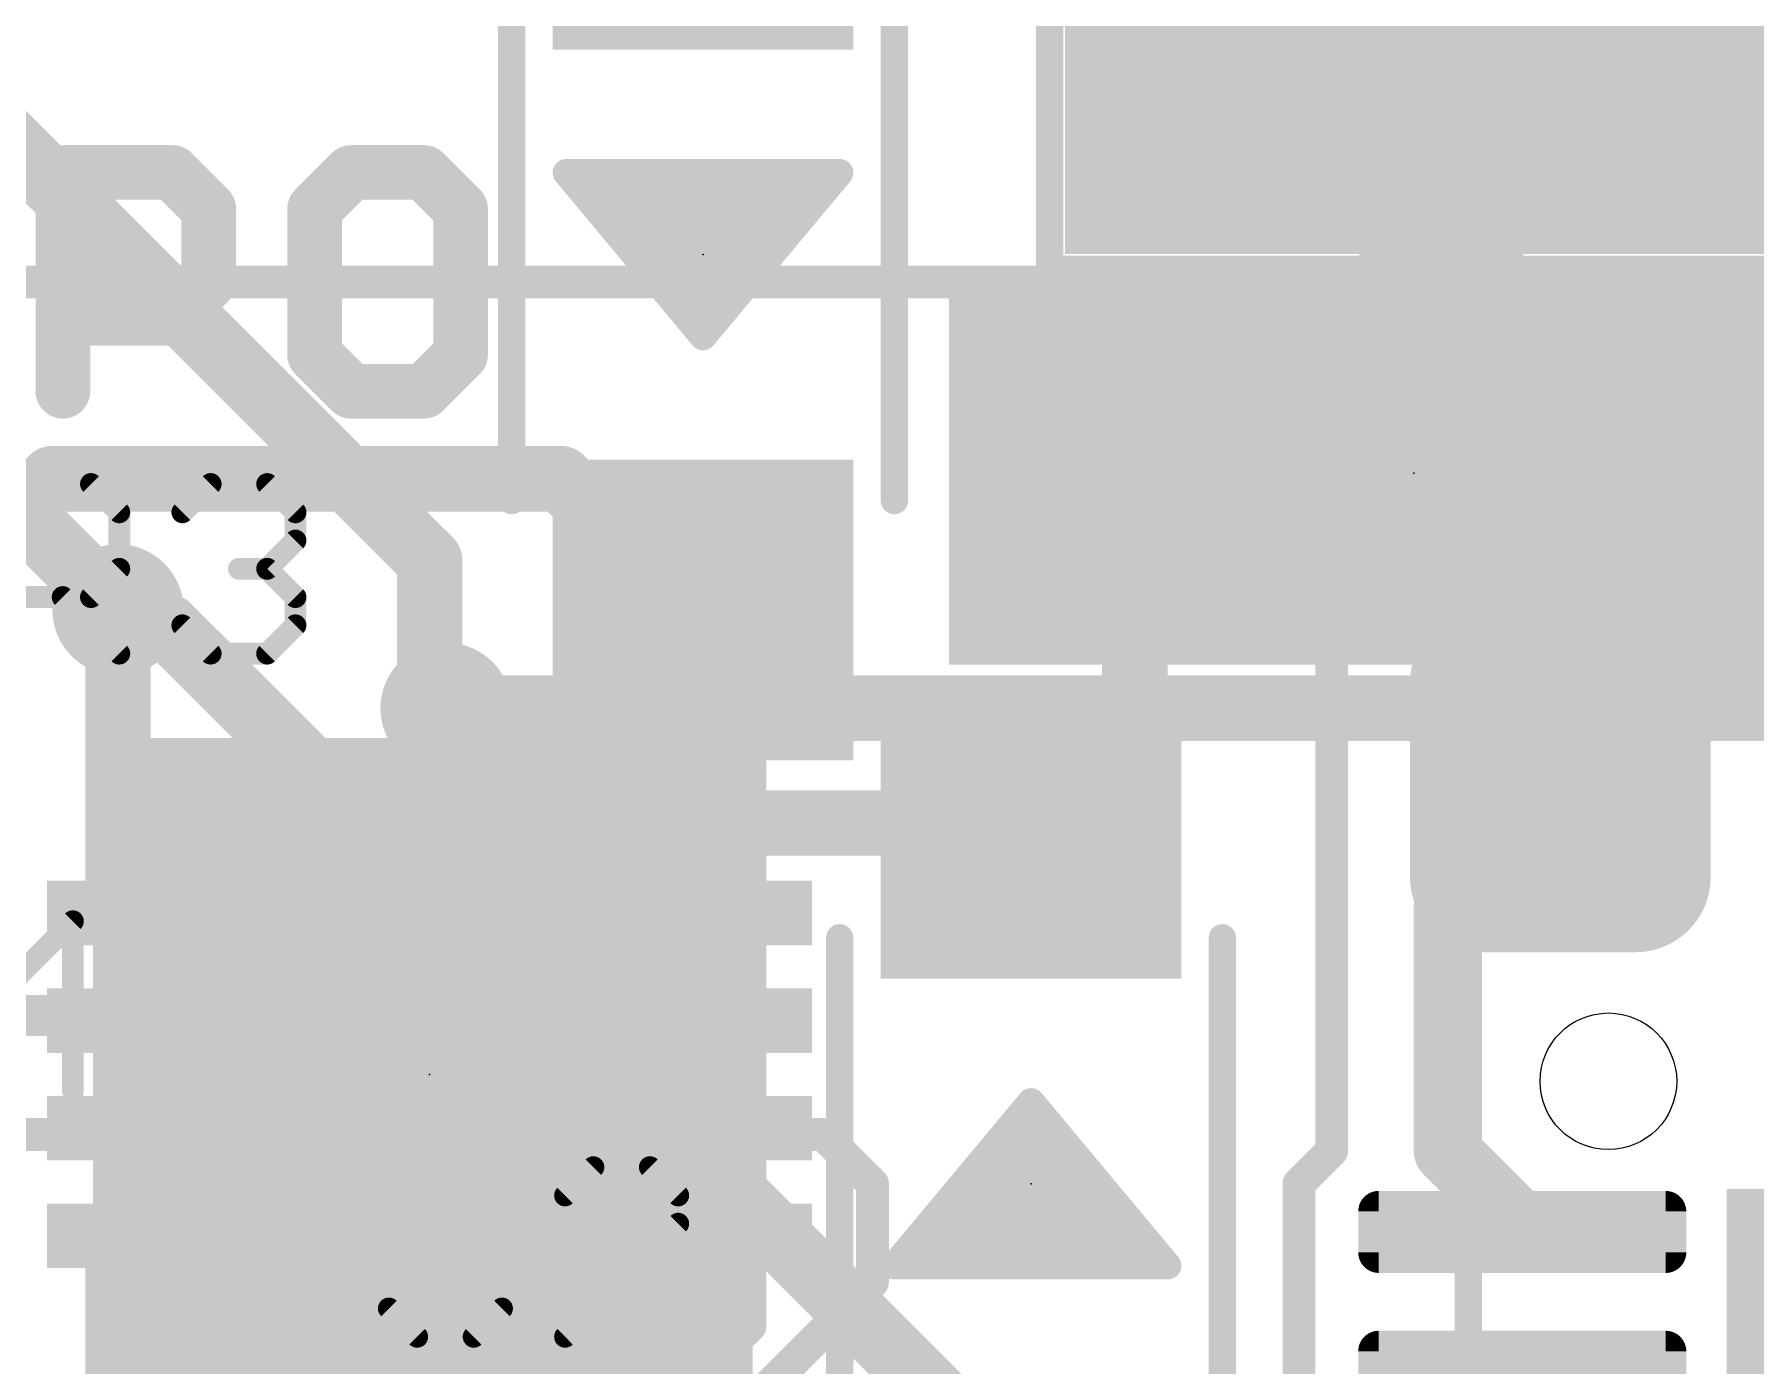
# Model space of a CAD drawing. Extents: x -6.8 to 69.2, y -5 to 26.2.
# Drawn here: x 56.84 to 64.83, y 12.87 to 19.06 of the extents above; entities that cross this region are included whole.
import ezdxf

# ---------------------------------------------------------------- set-up
doc = ezdxf.new("R2010")
doc.units = 0
for name, color, linetype in [('1', 22, 'CONTINUOUS'), ('16', 175, 'CONTINUOUS'), ('18', 82, 'CONTINUOUS'), ('20', 7, 'CONTINUOUS'), ('21', 253, 'CONTINUOUS'), ('23', 7, 'CONTINUOUS'), ('25', 253, 'CONTINUOUS'), ('39', 22, 'CONTINUOUS'), ('41', 22, 'CONTINUOUS'), ('51', 253, 'CONTINUOUS')]:
    doc.layers.add(name, color=color, linetype=linetype)

# ---------------------------------------------------------------- blocks, each defined once
blk = doc.blocks.new('RECT')
blk.add_solid([(-0.5, -0.5), (0.5, -0.5), (-0.5, 0.5), (0.5, 0.5)])
blk = doc.blocks.new('RECT60960X243840R50')
at = {"const_width": 0.0953}
blk.add_lwpolyline([(0.1429, -0.6667), (0.1429, 0.6667, 0.4142), (0.0953, 0.7144), (-0.0953, 0.7144, 0.4142), (-0.1429, 0.6667), (-0.1429, -0.6667, 0.4142), (-0.0953, -0.7144), (0.0953, -0.7144, 0.4142)], format="xyb", close=True, dxfattribs=at)
blk.add_solid([(-0.1191, -0.6906), (0.1191, -0.6906), (-0.1191, 0.6906), (0.1191, 0.6906)])
blk = doc.blocks.new('RECT223520X256000R50')
at = {"const_width": 0.3493}
blk.add_lwpolyline([(0.5239, -0.4507), (0.5239, 0.4507, 0.4142), (0.3492, 0.6254), (-0.3492, 0.6254, 0.4142), (-0.5239, 0.4507), (-0.5239, -0.4507, 0.4142), (-0.3492, -0.6254), (0.3492, -0.6254, 0.4142)], format="xyb", close=True, dxfattribs=at)
blk.add_solid([(-0.3747, -0.4762), (0.3747, -0.4762), (-0.3747, 0.4762), (0.3747, 0.4762)])
blk = doc.blocks.new('RECT386080X223520R50')
at = {"const_width": 0.3493}
blk.add_lwpolyline([(1.0319, -0.3492), (1.0319, 0.3492, 0.4142), (0.8573, 0.5239), (-0.8573, 0.5239, 0.4142), (-1.0319, 0.3492), (-1.0319, -0.3492, 0.4142), (-0.8573, -0.5239), (0.8573, -0.5239, 0.4142)], format="xyb", close=True, dxfattribs=at)
blk.add_solid([(-0.8827, -0.3747), (0.8827, -0.3747), (-0.8827, 0.3747), (0.8827, 0.3747)])
blk = doc.blocks.new('ROUNDV')
at = {"const_width": 0.5}
blk.add_lwpolyline([(0, -0.25, 1), (0, 0.25, 1), (0, -0.25)], format="xyb", dxfattribs=at)

msp = doc.modelspace()

# ---------------------------------------------------------------- linework, layer by layer
at = {"layer": '1'}
for points, const_width in [([(64.5414, 17.145), (66.7512, 19.3548)], 0.3048), ([(62.7126, 17.907), (54.7878, 17.907)], 0.1524), ([(62.865, 17.7546), (62.7126, 17.907)], 0.1524), ([(62.865, 13.8684), (62.865, 17.7546)], 0.1524), ([(64.5414, 17.145), (64.516, 17.018)], 0.3048), ([(56.9214, 16.9926), (56.4642, 16.5354)], 0.3048), ([(59.2836, 16.9926), (56.9214, 16.9926)], 0.3048), ([(59.817, 16.4592), (59.2836, 16.9926)], 0.3048), ([(61.9506, 16.9926), (61.976, 17.018)], 0.3048), ([(61.9506, 15.8496), (61.9506, 16.9926)], 0.3048), ([(64.4652, 16.9926), (64.516, 17.018)], 0.3048), ([(64.4652, 16.1544), (64.4652, 16.9926)], 0.3048), ([(59.817, 16.4592), (59.944, 16.383)], 0.3048), ([(57.2262, 16.383), (57.2262, 15.0114)], 0.3048), ([(59.9694, 16.383), (59.944, 16.383)], 0.3048), ([(59.9694, 16.383), (60.0456, 16.3068)], 0.3048), ([(60.0456, 16.3068), (60.0456, 15.3924)], 0.3048), ([(63.9318, 15.621), (64.4652, 16.1544)], 0.3048), ([(64.5414, 16.0782), (63.927, 15.592)], 0.3048), ([(66.0654, 16.0782), (64.5414, 16.0782)], 0.3048), ([(58.7502, 15.9258), (58.7502, 14.3256)], 0.3048), ([(61.468, 15.367), (61.9506, 15.8496)], 0.3048), ([(63.9318, 15.621), (63.927, 15.592)], 0.3048), ([(63.8556, 15.4686), (63.927, 15.592)], 0.3048), ([(63.8556, 15.4686), (63.3984, 15.0114)], 0.3048), ([(60.0456, 15.3924), (60.0456, 15.0114)], 0.3048), ([(60.0456, 15.3924), (61.341, 15.3924)], 0.3048), ([(61.341, 15.3924), (61.468, 15.367)], 0.3048), ([(57.2262, 15.0114), (57.2605, 14.974)], 0.3048), ([(60.0456, 15.0114), (60.0875, 14.974)], 0.3048), ([(63.3984, 15.0114), (63.3984, 13.8684)], 0.3048), ([(56.6166, 14.478), (57.2262, 14.478)], 0.1524), ([(57.2262, 14.478), (57.2605, 14.474)], 0.1524), ([(59.055, 13.9446), (59.5884, 14.478)], 0.3048), ([(59.5884, 14.478), (60.0456, 14.478)], 0.3048), ([(60.0456, 14.478), (60.0875, 14.474)], 0.3048), ([(58.7502, 14.3256), (58.674, 14.224)], 0.3048), ([(58.674, 14.1732), (58.674, 14.224)], 0.3048), ([(59.055, 13.9446), (58.674, 14.224)], 0.3048), ([(58.674, 14.1732), (59.3598, 13.4874)], 0.3048), ([(56.6166, 13.9446), (57.2262, 13.9446)], 0.1524), ([(57.2262, 13.9446), (57.2605, 13.974)], 0.1524), ([(60.1218, 13.9446), (60.0875, 13.974)], 0.1524), ([(60.5028, 13.9446), (60.1218, 13.9446)], 0.1524), ([(60.7314, 13.716), (60.5028, 13.9446)], 0.1524), ([(63.3984, 13.8684), (63.7032, 13.5636)], 0.3048), ([(62.7126, 13.716), (62.865, 13.8684)], 0.1524), ([(60.7314, 13.2588), (60.7314, 13.716)], 0.1524), ([(62.7126, 12.6492), (62.7126, 13.716)], 0.1524), ([(63.7032, 13.5636), (63.75, 13.492)], 0.3048), ([(57.2262, 13.4112), (57.2605, 13.474)], 0.3048), ([(59.3598, 13.4874), (60.0456, 13.4874)], 0.3048), ([(60.0456, 13.4874), (60.0875, 13.474)], 0.3048), ([(57.2262, 12.573), (57.2262, 13.4112)], 0.3048), ([(60.1218, 12.6492), (60.7314, 13.2588)], 0.1524)]:
    msp.add_lwpolyline(points, dxfattribs=dict(at, const_width=const_width))
for points, const_width in [([(62.7395, 17.9339, 1), (62.6857, 17.8801)], 0.0762), ([(62.7126, 17.8689, 1), (62.7126, 17.9451)], 0.0762), ([(62.9031, 17.7546, 1), (62.8269, 17.7546)], 0.0762), ([(62.8381, 17.7277, 1), (62.8919, 17.7815)], 0.0762), ([(64.4875, 17.1989, 1), (64.5953, 17.0911)], 0.1524), ([(64.6161, 17.1301, 1), (64.4667, 17.1599)], 0.1524), ([(56.9214, 17.0688, 1), (56.9214, 16.9164)], 0.1524), ([(56.9753, 16.9387, 1), (56.8675, 17.0465)], 0.1524), ([(59.3375, 17.0465, 1), (59.2297, 16.9387)], 0.1524), ([(59.2836, 16.9164, 1), (59.2836, 17.0688)], 0.1524), ([(62.0268, 16.9926, 1), (61.8744, 16.9926)], 0.1524), ([(61.8967, 17.0465, 1), (62.0045, 16.9387)], 0.1524), ([(62.0299, 16.9641, 1), (61.9221, 17.0719)], 0.1524), ([(64.5414, 16.9926, 1), (64.389, 16.9926)], 0.1524), ([(64.4311, 17.0608, 1), (64.4993, 16.9244)], 0.1524), ([(64.5501, 16.9498, 1), (64.4819, 17.0862)], 0.1524), ([(64.4413, 17.0329, 1), (64.5907, 17.0031)], 0.1524), ([(59.8562, 16.5245, 1), (59.7778, 16.3939)], 0.1524), ([(59.7631, 16.4053, 1), (59.8709, 16.5131)], 0.1524), ([(57.3024, 16.383, 1), (57.15, 16.383)], 0.1524), ([(59.944, 16.4592, 1), (59.944, 16.3068)], 0.1524), ([(60.0233, 16.4369, 1), (59.9155, 16.3291)], 0.1524), ([(59.9048, 16.3177, 1), (59.9832, 16.4483)], 0.1524), ([(59.9694, 16.3068, 1), (59.9694, 16.4592)], 0.1524), ([(60.1218, 16.3068, 1), (59.9694, 16.3068)], 0.1524), ([(59.9917, 16.2529, 1), (60.0995, 16.3607)], 0.1524), ([(64.5191, 16.1005, 1), (64.4113, 16.2083)], 0.1524), ([(64.389, 16.1544, 1), (64.5414, 16.1544)], 0.1524), ([(64.5414, 16.1544, 1), (64.5414, 16.002)], 0.1524), ([(64.5887, 16.0184, 1), (64.4941, 16.138)], 0.1524), ([(58.8264, 15.9258, 1), (58.674, 15.9258)], 0.1524), ([(62.0045, 15.7957, 1), (61.8967, 15.9035)], 0.1524), ([(61.8744, 15.8496, 1), (62.0268, 15.8496)], 0.1524), ([(64.007, 15.6086, 1), (63.8566, 15.6334)], 0.1524), ([(63.8797, 15.6518, 1), (63.9743, 15.5322)], 0.1524), ([(63.8518, 15.6044, 1), (64.0022, 15.5796)], 0.1524), ([(63.8779, 15.6749, 1), (63.9857, 15.5671)], 0.1524), ([(63.993, 15.5538, 1), (63.861, 15.6302)], 0.1524), ([(63.9095, 15.4147, 1), (63.8017, 15.5225)], 0.1524), ([(60.1218, 15.3924, 1), (59.9694, 15.3924)], 0.1524), ([(60.0456, 15.4686, 1), (60.0456, 15.3162)], 0.1524), ([(61.3559, 15.4671, 1), (61.3261, 15.3177)], 0.1524), ([(61.341, 15.3162, 1), (61.341, 15.4686)], 0.1524), ([(61.4531, 15.2923, 1), (61.4829, 15.4417)], 0.1524), ([(63.7896, 15.5068, 1), (63.9216, 15.4304)], 0.1524), ([(59.9694, 15.3924, 1), (60.1218, 15.3924)], 0.1524), ([(61.4141, 15.4209, 1), (61.5219, 15.3131)], 0.1524), ([(57.2824, 15.0629, 1), (57.17, 14.9599)], 0.1524), ([(60.0963, 15.0682, 1), (59.9949, 14.9546)], 0.1524), ([(63.4746, 15.0114, 1), (63.3222, 15.0114)], 0.1524), ([(63.3445, 15.0653, 1), (63.4523, 14.9575)], 0.1524), ([(57.15, 15.0114, 1), (57.3024, 15.0114)], 0.1524), ([(57.2043, 14.9225, 1), (57.3167, 15.0255)], 0.1524), ([(59.9694, 15.0114, 1), (60.1218, 15.0114)], 0.1524), ([(60.0368, 14.9172, 1), (60.1382, 15.0308)], 0.1524), ([(57.2306, 14.5158, 1), (57.2218, 14.4402)], 0.0762), ([(57.2262, 14.4399, 1), (57.2262, 14.5161)], 0.0762), ([(59.5884, 14.5542, 1), (59.5884, 14.4018)], 0.1524), ([(59.6423, 14.4241, 1), (59.5345, 14.5319)], 0.1524), ([(60.0528, 14.5539, 1), (60.0384, 14.4021)], 0.1524), ([(60.0456, 14.4018, 1), (60.0456, 14.5542)], 0.1524), ([(60.0803, 14.3981, 1), (60.0947, 14.5499)], 0.1524), ([(57.2561, 14.4362, 1), (57.2649, 14.5118)], 0.0762), ([(58.8112, 14.2799, 1), (58.6892, 14.3713)], 0.1524), ([(58.674, 14.3256, 1), (58.8264, 14.3256)], 0.1524), ([(58.7502, 14.224, 1), (58.5978, 14.224)], 0.1524), ([(58.7191, 14.2854, 1), (58.6289, 14.1626)], 0.1524), ([(58.613, 14.2697, 1), (58.735, 14.1783)], 0.1524), ([(58.7279, 14.2271, 1), (58.6201, 14.1193)], 0.1524), ([(58.5978, 14.1732, 1), (58.7502, 14.1732)], 0.1524), ([(59.0011, 13.9985, 1), (59.1089, 13.8907)], 0.1524), ([(59.0099, 13.8832, 1), (59.1001, 14.006)], 0.1524), ([(57.2014, 13.9735, 1), (57.251, 13.9157)], 0.0762), ([(57.2262, 13.9065, 1), (57.2262, 13.9827)], 0.0762), ([(57.2853, 13.9451, 1), (57.2357, 14.0029)], 0.0762), ([(60.1123, 14.0029, 1), (60.0627, 13.9451)], 0.0762), ([(60.1218, 13.9827, 1), (60.1218, 13.9065)], 0.0762), ([(60.097, 13.9157, 1), (60.1466, 13.9735)], 0.0762), ([(60.5297, 13.9715, 1), (60.4759, 13.9177)], 0.0762), ([(60.5028, 13.9065, 1), (60.5028, 13.9827)], 0.0762), ([(63.4523, 13.9223, 1), (63.3445, 13.8145)], 0.1524), ([(62.8919, 13.8415, 1), (62.8381, 13.8953)], 0.0762), ([(63.3222, 13.8684, 1), (63.4746, 13.8684)], 0.1524), ([(62.8269, 13.8684, 1), (62.9031, 13.8684)], 0.0762), ([(60.7695, 13.716, 1), (60.6933, 13.716)], 0.0762), ([(60.7045, 13.6891, 1), (60.7583, 13.7429)], 0.0762), ([(62.7507, 13.716, 1), (62.6745, 13.716)], 0.0762), ([(62.6857, 13.7429, 1), (62.7395, 13.6891)], 0.0762), ([(63.767, 13.6053, 1), (63.6394, 13.5219)], 0.1524), ([(63.6493, 13.5097, 1), (63.7571, 13.6175)], 0.1524), ([(57.3274, 13.4375, 1), (57.1936, 13.5105)], 0.1524), ([(59.3598, 13.5636, 1), (59.3598, 13.4112)], 0.1524), ([(59.3059, 13.4335, 1), (59.4137, 13.5413)], 0.1524), ([(60.0688, 13.56, 1), (60.0224, 13.4148)], 0.1524), ([(60.0456, 13.4112, 1), (60.0456, 13.5636)], 0.1524), ([(60.0643, 13.4014, 1), (60.1107, 13.5466)], 0.1524), ([(63.6862, 13.4503, 1), (63.8138, 13.5337)], 0.1524), ([(57.3024, 13.4112, 1), (57.15, 13.4112)], 0.1524), ([(57.1593, 13.4477, 1), (57.2931, 13.3747)], 0.1524), ([(60.6933, 13.2588, 1), (60.7695, 13.2588)], 0.0762), ([(60.7583, 13.2319, 1), (60.7045, 13.2857)], 0.0762)]:
    msp.add_lwpolyline(points, format="xyb", dxfattribs=dict(at, const_width=const_width))
at = {"layer": '16', "const_width": 0.3048}
for points in [[(54.5592, 20.7264), (58.674, 16.6116)], [(54.102, 19.5072), (57.2262, 16.383)], [(58.674, 16.6116), (58.674, 16.002)], [(57.3024, 16.3068), (57.2262, 16.383)], [(57.4548, 16.3068), (57.3024, 16.3068)], [(62.6364, 11.1252), (57.4548, 16.3068)], [(58.674, 16.002), (58.7502, 15.9258)], [(66.2178, 15.9258), (58.7502, 15.9258)]]:
    msp.add_lwpolyline(points, dxfattribs=at)
at = {"layer": '16', "const_width": 0.1524}
for points in [[(58.7502, 16.6116, 1), (58.5978, 16.6116)], [(58.6201, 16.5577, 1), (58.7279, 16.6655)], [(57.2801, 16.4369, 1), (57.1723, 16.3291)], [(57.1723, 16.3291, 1), (57.2801, 16.4369)], [(57.3024, 16.383, 1), (57.3024, 16.2306)], [(57.2485, 16.2529, 1), (57.3563, 16.3607)], [(57.5087, 16.3607, 1), (57.4009, 16.2529)], [(57.4548, 16.2306, 1), (57.4548, 16.383)], [(58.7279, 16.0559, 1), (58.6201, 15.9481)], [(58.5978, 16.002, 1), (58.7502, 16.002)], [(58.7502, 16.002, 1), (58.7502, 15.8496)], [(58.6963, 15.8719, 1), (58.8041, 15.9797)]]:
    msp.add_lwpolyline(points, format="xyb", dxfattribs=at)
at = {"layer": '20'}
msp.add_circle((64.15, 14.192), 0.3175, dxfattribs=at)
at = {"layer": '21'}
for points, const_width in [([(63.3739, 19.6872), (63.3739, 17.6534)], 0.762), ([(61.5545, 17.9664), (61.5545, 19.3664)], 0.127), ([(59.055, 16.891), (59.055, 19.177)], 0.127), ([(60.833, 19.177), (60.833, 16.891)], 0.127), ([(62.357, 18.6703), (64.3907, 18.6703)], 0.762), ([(56.9702, 17.399), (56.9702, 18.4159)], 0.254), ([(56.9702, 18.4159), (57.4786, 18.4159)], 0.254), ([(57.4786, 18.4159), (57.6481, 18.2464)], 0.254), ([(58.3091, 18.4159), (58.1396, 18.2464)], 0.254), ([(58.648, 18.4159), (58.3091, 18.4159)], 0.254), ([(58.8175, 18.2464), (58.648, 18.4159)], 0.254), ([(59.944, 17.653), (59.309, 18.415)], 0.127), ([(59.309, 18.415), (59.436, 18.415)], 0.127), ([(59.436, 18.415), (59.563, 18.415)], 0.127), ([(59.944, 17.653), (59.436, 18.415)], 0.127), ([(59.436, 18.415), (60.452, 18.288)], 0.127), ([(59.563, 18.415), (60.579, 18.415)], 0.127), ([(59.944, 17.78), (59.563, 18.415)], 0.127), ([(59.563, 18.415), (60.325, 18.288)], 0.127), ([(60.579, 18.415), (59.944, 17.653)], 0.127), ([(57.6481, 18.2464), (57.6481, 17.9074)], 0.254), ([(58.1396, 18.2464), (58.1396, 17.5685)], 0.254), ([(58.8175, 17.5685), (58.8175, 18.2464)], 0.254), ([(59.944, 17.907), (59.69, 18.288)], 0.127), ([(59.69, 18.288), (59.817, 18.288)], 0.127), ([(59.817, 18.288), (60.198, 18.288)], 0.127), ([(59.944, 18.034), (59.817, 18.288)], 0.127), ([(59.817, 18.288), (60.071, 18.161)], 0.127), ([(60.452, 18.288), (59.944, 17.78)], 0.127), ([(60.325, 18.288), (59.944, 17.907)], 0.127), ([(60.198, 18.288), (60.071, 18.161)], 0.127), ([(60.071, 18.161), (59.944, 18.034)], 0.127), ([(60.071, 18.161), (59.944, 18.161)], 0.127), ([(57.6481, 17.9074), (57.4786, 17.738)], 0.254), ([(68.5545, 17.9664), (61.5545, 17.9664)], 0.127), ([(57.4786, 17.738), (56.9702, 17.738)], 0.254), ([(61.1505, 17.8435), (65.3415, 17.8435)], 0.127), ([(61.1505, 16.1925), (61.1505, 17.8435)], 0.127), ([(58.1396, 17.5685), (58.3091, 17.399)], 0.254), ([(58.648, 17.399), (58.8175, 17.5685)], 0.254), ([(58.3091, 17.399), (58.648, 17.399)], 0.254), ([(63.0555, 16.764), (63.0555, 17.272)], 0.127), ([(62.8015, 17.018), (63.3095, 17.018)], 0.127), ([(65.3415, 16.1925), (61.1505, 16.1925)], 0.127), ([(63.5, 8.492), (63.5, 15.892)], 0.127), ([(63.5, 15.892), (68.5, 15.892)], 0.127), ([(57.174, 12.724), (57.174, 15.724)], 0.127), ([(57.174, 15.724), (60.174, 15.724)], 0.127), ([(60.174, 15.724), (60.174, 13.0492)], 0.127), ([(60.579, 12.573), (60.579, 14.859)], 0.127), ([(62.357, 14.859), (62.357, 12.573)], 0.127), ([(60.833, 13.335), (61.468, 14.097)], 0.127), ([(61.468, 14.097), (62.103, 13.335)], 0.127), ([(61.468, 14.097), (61.976, 13.335)], 0.127), ([(60.96, 13.462), (61.468, 13.97)], 0.127), ([(61.468, 13.97), (61.849, 13.335)], 0.127), ([(61.087, 13.462), (61.468, 13.843)], 0.127), ([(61.468, 13.843), (61.722, 13.462)], 0.127), ([(61.341, 13.589), (61.468, 13.716)], 0.127), ([(61.468, 13.716), (61.595, 13.462)], 0.127), ([(61.214, 13.462), (61.341, 13.589)], 0.127), ([(61.595, 13.462), (61.341, 13.589)], 0.127), ([(61.341, 13.589), (61.468, 13.589)], 0.127), ([(61.976, 13.335), (60.96, 13.462)], 0.127), ([(61.849, 13.335), (61.087, 13.462)], 0.127), ([(61.595, 13.462), (61.214, 13.462)], 0.127), ([(61.722, 13.462), (61.595, 13.462)], 0.127), ([(61.849, 13.335), (60.833, 13.335)], 0.127), ([(61.976, 13.335), (61.849, 13.335)], 0.127), ([(62.103, 13.335), (61.976, 13.335)], 0.127), ([(60.174, 13.0492), (59.8488, 12.724)], 0.127)]:
    msp.add_lwpolyline(points, dxfattribs=dict(at, const_width=const_width))
for points, const_width in [([(62.357, 18.8608, 1), (62.357, 18.4798)], 0.381), ([(64.3907, 18.4798, 1), (64.3907, 18.8608)], 0.381), ([(57.0337, 18.4159, 1), (56.9067, 18.4159)], 0.127), ([(56.9702, 18.4794, 1), (56.9702, 18.3524)], 0.127), ([(57.5235, 18.4608, 1), (57.4337, 18.371)], 0.127), ([(57.4786, 18.3524, 1), (57.4786, 18.4794)], 0.127), ([(58.3091, 18.4794, 1), (58.3091, 18.3524)], 0.127), ([(58.354, 18.371, 1), (58.2642, 18.4608)], 0.127), ([(58.6929, 18.4608, 1), (58.6031, 18.371)], 0.127), ([(58.648, 18.3524, 1), (58.648, 18.4794)], 0.127), ([(59.3334, 18.4353, 1), (59.2846, 18.3947)], 0.0635), ([(59.309, 18.4467, 1), (59.309, 18.3833)], 0.0635), ([(59.4624, 18.4326, 1), (59.4096, 18.3974)], 0.0635), ([(59.4399, 18.4465, 1), (59.4321, 18.3835)], 0.0635), ([(59.436, 18.4467, 1), (59.436, 18.3833)], 0.0635), ([(59.436, 18.3833, 1), (59.436, 18.4467)], 0.0635), ([(59.5902, 18.4313, 1), (59.5358, 18.3987)], 0.0635), ([(59.5682, 18.4463, 1), (59.5578, 18.3837)], 0.0635), ([(59.563, 18.4467, 1), (59.563, 18.3833)], 0.0635), ([(59.563, 18.3833, 1), (59.563, 18.4467)], 0.0635), ([(60.6034, 18.3947, 1), (60.5546, 18.4353)], 0.0635), ([(60.579, 18.3833, 1), (60.579, 18.4467)], 0.0635), ([(57.7116, 18.2464, 1), (57.5846, 18.2464)], 0.127), ([(57.6032, 18.2015, 1), (57.693, 18.2913)], 0.127), ([(58.2031, 18.2464, 1), (58.0761, 18.2464)], 0.127), ([(58.0947, 18.2913, 1), (58.1845, 18.2015)], 0.127), ([(58.881, 18.2464, 1), (58.754, 18.2464)], 0.127), ([(58.7726, 18.2015, 1), (58.8624, 18.2913)], 0.127), ([(59.7164, 18.3056, 1), (59.6636, 18.2704)], 0.0635), ([(59.69, 18.3197, 1), (59.69, 18.2563)], 0.0635), ([(59.8454, 18.3022, 1), (59.7886, 18.2738)], 0.0635), ([(59.8312, 18.3164, 1), (59.8028, 18.2596)], 0.0635), ([(59.817, 18.3197, 1), (59.817, 18.2563)], 0.0635), ([(59.817, 18.2563, 1), (59.817, 18.3197)], 0.0635), ([(60.2205, 18.2655, 1), (60.1755, 18.3105)], 0.0635), ([(60.198, 18.2563, 1), (60.198, 18.3197)], 0.0635), ([(60.3475, 18.2655, 1), (60.3025, 18.3105)], 0.0635), ([(60.3198, 18.2567, 1), (60.3302, 18.3193)], 0.0635), ([(60.4745, 18.2655, 1), (60.4295, 18.3105)], 0.0635), ([(60.4481, 18.2565, 1), (60.4559, 18.3195)], 0.0635), ([(59.944, 18.1928, 1), (59.944, 18.1293)], 0.0635), ([(60.0485, 18.1835, 1), (60.0935, 18.1385)], 0.0635), ([(60.0935, 18.1385, 1), (60.0485, 18.1835)], 0.0635), ([(60.0568, 18.1326, 1), (60.0852, 18.1894)], 0.0635), ([(60.071, 18.1293, 1), (60.071, 18.1928)], 0.0635), ([(59.9215, 18.0565, 1), (59.9665, 18.0115)], 0.0635), ([(59.9156, 18.0198, 1), (59.9724, 18.0482)], 0.0635), ([(57.693, 17.8625, 1), (57.6032, 17.9523)], 0.127), ([(61.5227, 17.9664, 1), (61.5862, 17.9664)], 0.0635), ([(61.5545, 17.9981, 1), (61.5545, 17.9346)], 0.0635), ([(57.5846, 17.9074, 1), (57.7116, 17.9074)], 0.127), ([(59.9215, 17.9295, 1), (59.9665, 17.8845)], 0.0635), ([(59.9176, 17.8894, 1), (59.9704, 17.9246)], 0.0635), ([(56.9702, 17.8015, 1), (56.9702, 17.6745)], 0.127), ([(57.4337, 17.7829, 1), (57.5235, 17.6931)], 0.127), ([(57.4786, 17.6745, 1), (57.4786, 17.8015)], 0.127), ([(59.9215, 17.8025, 1), (59.9665, 17.7575)], 0.0635), ([(61.1823, 17.8435, 1), (61.1187, 17.8435)], 0.0635), ([(61.1505, 17.8753, 1), (61.1505, 17.8118)], 0.0635), ([(63.1834, 17.6534, 1), (63.5644, 17.6534)], 0.381), ([(59.9168, 17.7637, 1), (59.9712, 17.7963)], 0.0635), ([(58.1845, 17.6134, 1), (58.0947, 17.5236)], 0.127), ([(58.8624, 17.5236, 1), (58.7726, 17.6134)], 0.127), ([(59.9196, 17.6733, 1), (59.9684, 17.6327)], 0.0635), ([(59.9176, 17.6354, 1), (59.9704, 17.6706)], 0.0635), ([(59.9196, 17.6327, 1), (59.9684, 17.6733)], 0.0635), ([(58.0761, 17.5685, 1), (58.2031, 17.5685)], 0.127), ([(58.754, 17.5685, 1), (58.881, 17.5685)], 0.127), ([(58.3091, 17.4625, 1), (58.3091, 17.3355)], 0.127), ([(58.648, 17.3355, 1), (58.648, 17.4625)], 0.127), ([(56.9067, 17.399, 1), (57.0337, 17.399)], 0.127), ([(58.2642, 17.3541, 1), (58.354, 17.4439)], 0.127), ([(58.6031, 17.4439, 1), (58.6929, 17.3541)], 0.127), ([(63.0873, 17.272, 1), (63.0237, 17.272)], 0.0635), ([(62.8015, 17.0497, 1), (62.8015, 16.9863)], 0.0635), ([(63.3095, 16.9863, 1), (63.3095, 17.0497)], 0.0635), ([(59.0232, 16.891, 1), (59.0868, 16.891)], 0.0635), ([(60.8013, 16.891, 1), (60.8648, 16.891)], 0.0635), ([(63.0237, 16.764, 1), (63.0873, 16.764)], 0.0635), ([(61.1505, 16.2242, 1), (61.1505, 16.1608)], 0.0635), ([(61.1187, 16.1925, 1), (61.1823, 16.1925)], 0.0635), ([(63.5, 15.9238, 1), (63.5, 15.8603)], 0.0635), ([(63.5318, 15.892, 1), (63.4682, 15.892)], 0.0635), ([(57.2058, 15.724, 1), (57.1422, 15.724)], 0.0635), ([(57.174, 15.7558, 1), (57.174, 15.6922)], 0.0635), ([(60.2058, 15.724, 1), (60.1422, 15.724)], 0.0635), ([(60.174, 15.6922, 1), (60.174, 15.7558)], 0.0635), ([(60.6108, 14.859, 1), (60.5472, 14.859)], 0.0635), ([(62.3888, 14.859, 1), (62.3253, 14.859)], 0.0635), ([(61.4924, 14.1173, 1), (61.4436, 14.0767)], 0.0635), ([(61.4944, 14.1146, 1), (61.4416, 14.0794)], 0.0635), ([(61.4924, 14.0767, 1), (61.4436, 14.1173)], 0.0635), ([(61.4952, 13.9863, 1), (61.4408, 13.9537)], 0.0635), ([(61.4905, 13.9475, 1), (61.4455, 13.9925)], 0.0635), ([(61.4944, 13.8606, 1), (61.4416, 13.8254)], 0.0635), ([(61.4905, 13.8205, 1), (61.4455, 13.8655)], 0.0635), ([(61.4964, 13.7302, 1), (61.4396, 13.7018)], 0.0635), ([(61.4905, 13.6935, 1), (61.4455, 13.7385)], 0.0635), ([(61.3185, 13.6115, 1), (61.3635, 13.5665)], 0.0635), ([(61.3552, 13.6174, 1), (61.3268, 13.5606)], 0.0635), ([(61.341, 13.6208, 1), (61.341, 13.5572)], 0.0635), ([(61.3635, 13.5665, 1), (61.3185, 13.6115)], 0.0635), ([(61.468, 13.5572, 1), (61.468, 13.6208)], 0.0635), ([(60.9375, 13.4845, 1), (60.9825, 13.4395)], 0.0635), ([(60.9639, 13.4935, 1), (60.9561, 13.4305)], 0.0635), ([(61.0645, 13.4845, 1), (61.1095, 13.4395)], 0.0635), ([(61.0922, 13.4933, 1), (61.0818, 13.4307)], 0.0635), ([(61.1915, 13.4845, 1), (61.2365, 13.4395)], 0.0635), ([(61.214, 13.4938, 1), (61.214, 13.4303)], 0.0635), ([(61.595, 13.4938, 1), (61.595, 13.4303)], 0.0635), ([(61.5808, 13.4336, 1), (61.6092, 13.4904)], 0.0635), ([(61.595, 13.4303, 1), (61.595, 13.4938)], 0.0635), ([(61.722, 13.4303, 1), (61.722, 13.4938)], 0.0635), ([(61.5666, 13.4478, 1), (61.6234, 13.4762)], 0.0635), ([(61.6956, 13.4444, 1), (61.7484, 13.4796)], 0.0635), ([(60.833, 13.3668, 1), (60.833, 13.3033)], 0.0635), ([(60.8086, 13.3553, 1), (60.8574, 13.3147)], 0.0635), ([(61.849, 13.3668, 1), (61.849, 13.3033)], 0.0635), ([(61.8218, 13.3187, 1), (61.8762, 13.3513)], 0.0635), ([(61.8438, 13.3037, 1), (61.8542, 13.3663)], 0.0635), ([(61.849, 13.3033, 1), (61.849, 13.3668)], 0.0635), ([(61.976, 13.3668, 1), (61.976, 13.3033)], 0.0635), ([(61.9496, 13.3174, 1), (62.0024, 13.3526)], 0.0635), ([(61.9721, 13.3035, 1), (61.9799, 13.3665)], 0.0635), ([(61.976, 13.3033, 1), (61.976, 13.3668)], 0.0635), ([(62.0786, 13.3147, 1), (62.1274, 13.3553)], 0.0635), ([(62.103, 13.3033, 1), (62.103, 13.3668)], 0.0635), ([(60.1422, 13.0492, 1), (60.2058, 13.0492)], 0.0635), ([(60.1965, 13.0267, 1), (60.1515, 13.0717)], 0.0635)]:
    msp.add_lwpolyline(points, format="xyb", dxfattribs=dict(at, const_width=const_width))
at = {"layer": '23'}
for p in [(59.944, 18.034), (63.246, 17.018), (58.674, 14.224), (61.468, 13.716)]:
    msp.add_point(p, dxfattribs=at)
at = {"layer": '25', "const_width": 0.1016}
for points in [[(56.7066, 16.9679), (57.1007, 16.9679)], [(57.1007, 16.9679), (57.232, 16.8365)], [(57.5252, 16.8365), (57.6566, 16.9679)], [(57.6566, 16.9679), (57.9193, 16.9679)], [(57.9193, 16.9679), (58.0506, 16.8365)], [(57.232, 16.8365), (57.232, 16.5738)], [(58.0506, 16.8365), (58.0506, 16.7052)], [(58.0506, 16.7052), (57.9193, 16.5738)], [(57.232, 16.5738), (57.1007, 16.4425)], [(57.9193, 16.5738), (57.7879, 16.5738)], [(57.9193, 16.5738), (58.0506, 16.4425)], [(57.1007, 16.4425), (56.7066, 16.4425)], [(56.9693, 16.4425), (57.232, 16.1798)], [(58.0506, 16.4425), (58.0506, 16.3111)], [(57.6566, 16.1798), (57.5252, 16.3111)], [(58.0506, 16.3111), (57.9193, 16.1798)], [(57.9193, 16.1798), (57.6566, 16.1798)], [(57.0164, 14.9359), (56.6224, 14.5418)], [(57.0164, 14.1478), (57.0164, 14.9359)], [(56.6224, 14.5418), (57.1478, 14.5418)], [(58.4846, 13.7929), (58.4846, 13.1361)], [(59.01, 13.1361), (59.01, 13.7929)], [(59.4346, 13.7929), (59.3032, 13.6615)], [(59.6973, 13.7929), (59.4346, 13.7929)], [(59.8286, 13.6615), (59.6973, 13.7929)], [(59.8286, 13.5302), (59.8286, 13.6615)], [(59.3032, 13.0048), (59.8286, 13.5302)], [(58.4846, 13.1361), (58.616, 13.0048)], [(58.8787, 13.0048), (59.01, 13.1361)], [(58.616, 13.0048), (58.8787, 13.0048)], [(59.8286, 13.0048), (59.3032, 13.0048)]]:
    msp.add_lwpolyline(points, dxfattribs=at)
at = {"layer": '25', "const_width": 0.0508}
for points in [[(57.1186, 16.9858, 1), (57.0827, 16.9499)], [(57.1007, 16.9425, 1), (57.1007, 16.9933)], [(57.6566, 16.9933, 1), (57.6566, 16.9425)], [(57.6745, 16.9499, 1), (57.6386, 16.9858)], [(57.9372, 16.9858, 1), (57.9013, 16.9499)], [(57.9193, 16.9425, 1), (57.9193, 16.9933)], [(57.2574, 16.8365, 1), (57.2066, 16.8365)], [(57.2141, 16.8186, 1), (57.25, 16.8545)], [(57.5073, 16.8545, 1), (57.5432, 16.8186)], [(58.076, 16.8365, 1), (58.0252, 16.8365)], [(58.0326, 16.8186, 1), (58.0686, 16.8545)], [(58.0252, 16.7052, 1), (58.076, 16.7052)], [(58.0686, 16.6872, 1), (58.0326, 16.7231)], [(57.2066, 16.5738, 1), (57.2574, 16.5738)], [(57.25, 16.5559, 1), (57.2141, 16.5918)], [(57.7879, 16.5992, 1), (57.7879, 16.5484)], [(57.9372, 16.5918, 1), (57.9013, 16.5559)], [(57.9013, 16.5918, 1), (57.9372, 16.5559)], [(57.9193, 16.5484, 1), (57.9193, 16.5992)], [(56.9873, 16.4605, 1), (56.9514, 16.4245)], [(57.0827, 16.4605, 1), (57.1186, 16.4245)], [(57.1007, 16.4171, 1), (57.1007, 16.4679)], [(58.076, 16.4425, 1), (58.0252, 16.4425)], [(58.0326, 16.4245, 1), (58.0686, 16.4605)], [(57.5432, 16.3291, 1), (57.5073, 16.2932)], [(58.0252, 16.3111, 1), (58.076, 16.3111)], [(58.0686, 16.2932, 1), (58.0326, 16.3291)], [(57.2141, 16.1618, 1), (57.25, 16.1978)], [(57.6566, 16.2052, 1), (57.6566, 16.1544)], [(57.6386, 16.1618, 1), (57.6745, 16.1978)], [(57.9013, 16.1978, 1), (57.9372, 16.1618)], [(57.9193, 16.1544, 1), (57.9193, 16.2052)], [(57.0418, 14.9359, 1), (56.991, 14.9359)], [(57.0344, 14.9179, 1), (56.9985, 14.9538)], [(57.1478, 14.5164, 1), (57.1478, 14.5672)], [(56.991, 14.1478, 1), (57.0418, 14.1478)], [(58.51, 13.7929, 1), (58.4592, 13.7929)], [(59.0354, 13.7929, 1), (58.9846, 13.7929)], [(59.4346, 13.8183, 1), (59.4346, 13.7675)], [(59.4525, 13.7749, 1), (59.4166, 13.8108)], [(59.7152, 13.8108, 1), (59.6793, 13.7749)], [(59.6973, 13.7675, 1), (59.6973, 13.8183)], [(59.2853, 13.6795, 1), (59.3212, 13.6436)], [(59.854, 13.6615, 1), (59.8032, 13.6615)], [(59.8106, 13.6436, 1), (59.8466, 13.6795)], [(59.8032, 13.5302, 1), (59.854, 13.5302)], [(59.8466, 13.5122, 1), (59.8106, 13.5481)], [(58.4592, 13.1361, 1), (58.51, 13.1361)], [(58.5026, 13.1541, 1), (58.4667, 13.1182)], [(58.9846, 13.1361, 1), (59.0354, 13.1361)], [(59.028, 13.1182, 1), (58.9921, 13.1541)], [(58.616, 13.0302, 1), (58.616, 12.9794)], [(58.598, 12.9868, 1), (58.6339, 13.0228)], [(58.8607, 13.0228, 1), (58.8966, 12.9868)], [(58.8787, 12.9794, 1), (58.8787, 13.0302)], [(59.3032, 13.0302, 1), (59.3032, 12.9794)], [(59.2853, 13.0228, 1), (59.3212, 12.9868)], [(59.8286, 12.9794, 1), (59.8286, 13.0302)]]:
    msp.add_lwpolyline(points, format="xyb", dxfattribs=at)
at = {"layer": '51', "const_width": 0.127}
for points in [[(60.579, 16.891), (59.309, 16.891)], [(60.833, 14.859), (62.103, 14.859)]]:
    msp.add_lwpolyline(points, dxfattribs=at)
at = {"layer": '51', "const_width": 0.0635}
for points in [[(59.309, 16.9228, 1), (59.309, 16.8593)], [(60.579, 16.8593, 1), (60.579, 16.9228)], [(60.833, 14.8908, 1), (60.833, 14.8272)], [(62.103, 14.8272, 1), (62.103, 14.8908)]]:
    msp.add_lwpolyline(points, format="xyb", dxfattribs=at)

# ---------------------------------------------------------------- block references
at = {"layer": '1'}
for p, xscale, yscale, rotation in [((59.944, 19.685), 1.397, 1.397, 90), ((64.516, 17.018), 1.27, 1.27, 180), ((59.944, 16.383), 1.397, 1.397, 90), ((61.468, 15.367), 1.397, 1.397, 270), ((57.2605, 14.974), 0.3, 0.727, 90), ((60.0875, 14.974), 0.3, 0.727, 270), ((57.2605, 14.474), 0.3, 0.727, 90), ((60.0875, 14.474), 0.3, 0.727, 270), ((57.2605, 13.974), 0.3, 0.727, 90), ((60.0875, 13.974), 0.3, 0.727, 270), ((57.2605, 13.474), 0.3, 0.727, 90), ((60.0875, 13.474), 0.3, 0.727, 270)]:
    msp.add_blockref('RECT', p, dxfattribs=dict(at, xscale=xscale, yscale=yscale, rotation=rotation))
at = {"layer": '1', "xscale": 1.27, "yscale": 1.27}
msp.add_blockref('RECT', (61.976, 17.018), dxfattribs=at)
at = {"layer": '1'}
for name, p, rotation in [('RECT223520X256000R50', (63.927, 15.592), 180), ('RECT386080X223520R50', (58.674, 14.224), 90), ('RECT60960X243840R50', (63.75, 13.492), 270), ('RECT60960X243840R50', (63.75, 12.842), 270)]:
    msp.add_blockref(name, p, dxfattribs=dict(at, rotation=rotation))
at = {"layer": '18', "xscale": 0.6096, "yscale": 0.6096}
for p in [(57.2262, 16.383), (57.2262, 16.383), (58.7502, 15.9258), (58.7502, 15.9258)]:
    msp.add_blockref('ROUNDV', p, dxfattribs=at)
at = {"layer": '39'}
for p, xscale, yscale in [((65.0545, 21.4664), 6.858, 6.858), ((63.246, 17.018), 4.318, 1.778)]:
    msp.add_blockref('RECT', p, dxfattribs=dict(at, xscale=xscale, yscale=yscale))
at = {"layer": '39', "xscale": 3, "yscale": 3, "rotation": 90}
msp.add_blockref('RECT', (58.674, 14.224), dxfattribs=at)
at = {"layer": '41', "xscale": 3, "yscale": 0.4, "rotation": 90}
msp.add_blockref('RECT', (64.9, 12.192), dxfattribs=at)
at = {"layer": '51', "xscale": 0.75, "yscale": 0.85}
for p, rotation in [((59.969, 16.459), 90), ((61.443, 15.291), 270)]:
    msp.add_blockref('RECT', p, dxfattribs=dict(at, rotation=rotation))

doc.saveas('drawing.dxf')
